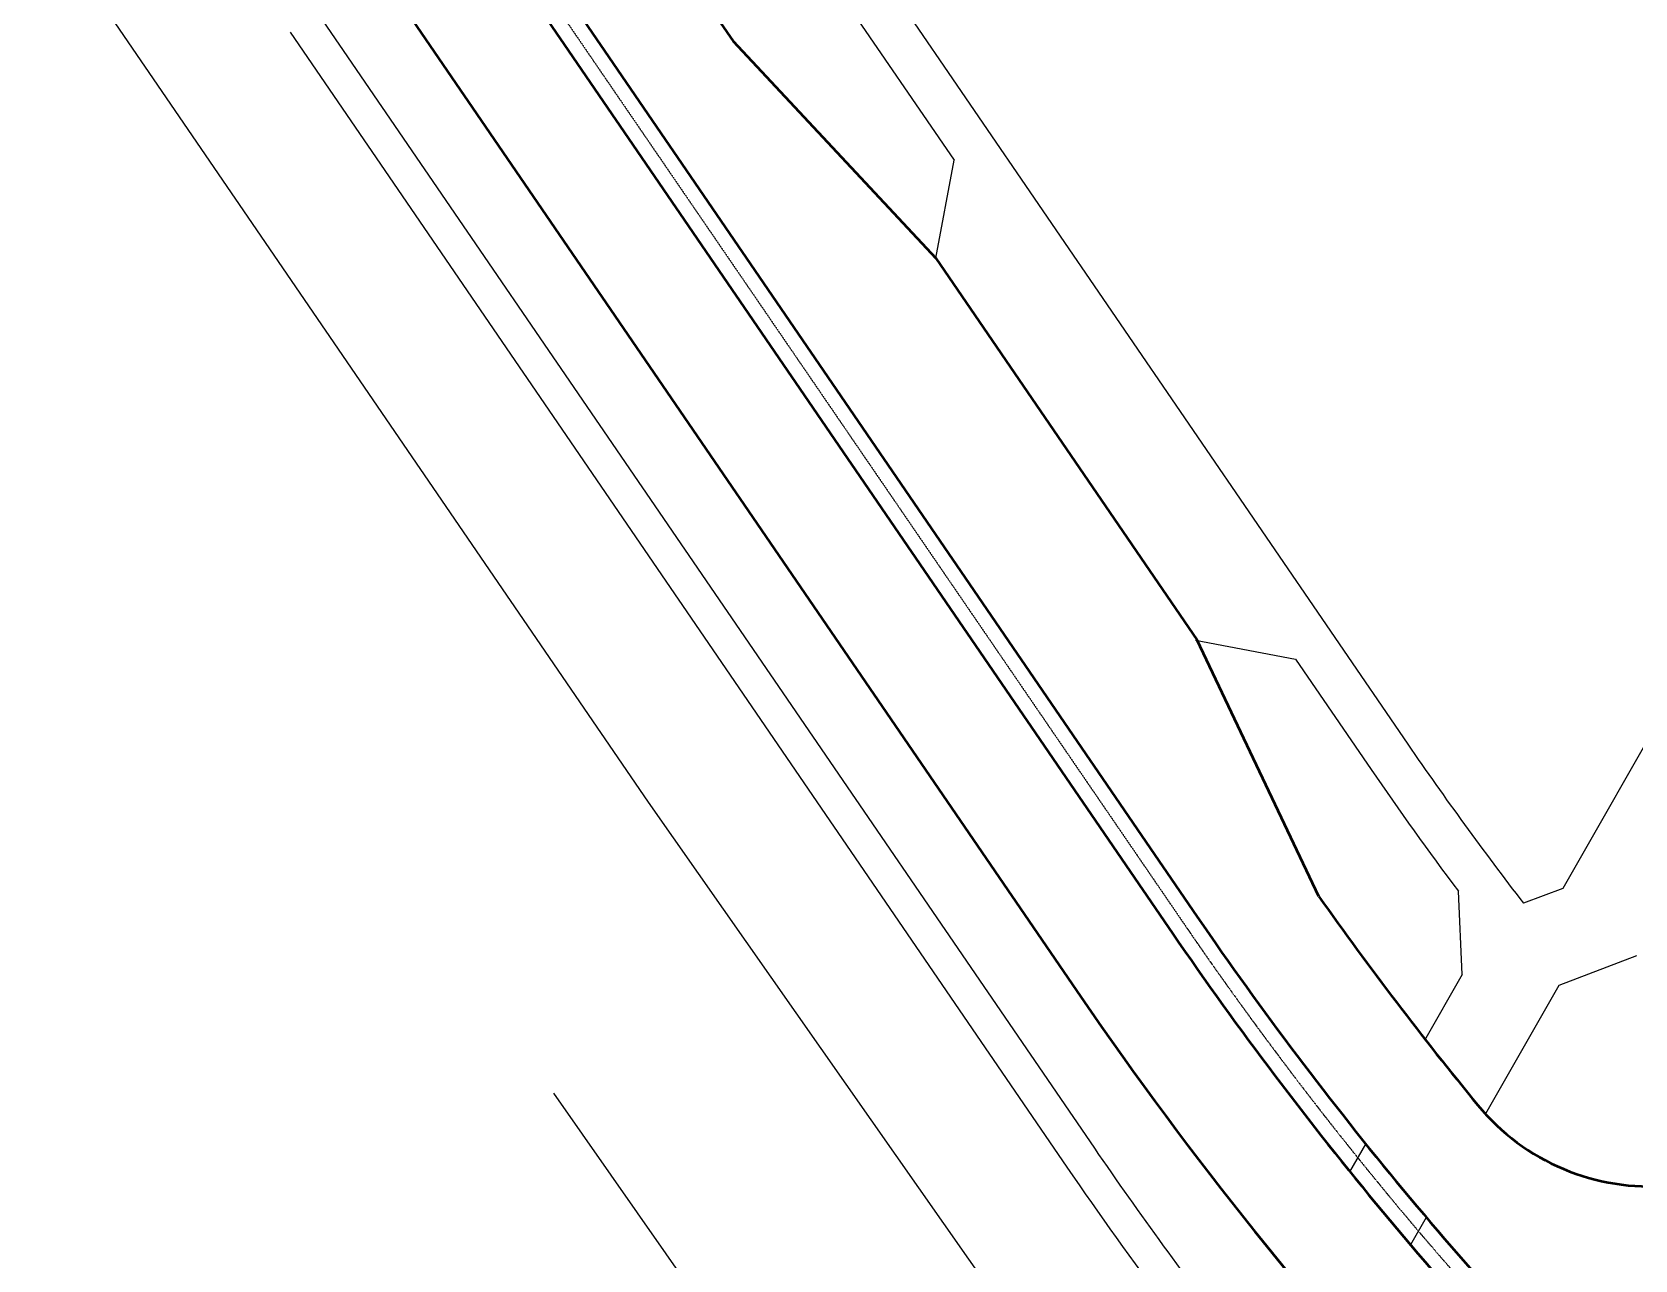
# Model space of a CAD drawing. Header units: millimetres. Extents: x 85680 to 1644304, y -104706 to 909689.
# Drawn here: x 1049340 to 1157195, y 122145 to 204712 of the extents above; entities that cross this region are included whole.
import ezdxf

# ---------------------------------------------------------------- set-up
doc = ezdxf.new("R2010")
doc.units = ezdxf.units.MM
doc.linetypes.add('DASHED', pattern=[5.5, 4, -1.5])
for name, color, linetype in [('axes', 40, 'DASHED'), ('new building', 7, 'Continuous'), ('urban planing', 243, 'Continuous')]:
    doc.layers.add(name, color=color, linetype=linetype)
doc.layers.add('street', color=7, linetype='Continuous', lineweight=50)
doc.layers.add('zoning', color=32, linetype='Continuous', lineweight=100)

msp = doc.modelspace()

# ---------------------------------------------------------------- hatches: boundary and pattern name
at = {"layer": 'zoning'}
msp.add_hatch(color=20, dxfattribs=at).paths.add_polyline_path([(1112037, 200452), (1112037, 200452), (1112040, 200455), (1112037, 200452)])

# ---------------------------------------------------------------- linework, layer by layer
at = {"layer": 'axes', "ltscale": 0.0001}
msp.add_line((1079750, 213530, 0), (1126921, 144646, 0), dxfattribs=at)
msp.add_arc((1333192, 285898, 0), 250000, 214.40281, 239.87071, dxfattribs=at)
at = {"layer": 'new building'}
for p, q in [((1030119, 241543, 0), (1090800, 152929, 0)), ((1090800, 152929, 0), (1133413, 92166, 0)), ((1084419, 133350, 0), (1123793, 77205, 0)), ((1084419, 133349, 0), (1123793, 77204, 0))]:
    msp.add_line(p, q, dxfattribs=at)
at = {"layer": 'street'}
for p, q in [((1086792, 218290, 0), (1096510, 204100, 0)), ((1080579, 214090, 0), (1127746, 145211, 0)), ((1078922, 212970, 0), (1126096, 144081, 0)), ((1072708, 208770, 0), (1119908, 139844, 0)), ((1096510, 204100, 0), (1110144, 189500, 0)), ((1110144, 189500, 0), (1127732, 163816, 0)), ((1135929, 146580, 0), (1127732, 163816, 0))]:
    msp.add_line(p, q, dxfattribs=at)
for centre, radius, start, end in [((1333192, 285898, 0), 241500, 215.23182, 219.41553), ((1333192, 285898, 0), 249000, 214.40281, 224.98641), ((1333192, 285898, 0), 251000, 214.40281, 225.11108), ((1333192, 285898, 0), 258500, 214.40281, 223.12232), ((1158207, 142084, 0), 15000, 219.41553, 330.26478)]:
    msp.add_arc(centre, radius, start, end, dxfattribs=at)
at = {"layer": 'urban planing'}
for p, q in [((1095699, 224310, 0), (1141914, 156822, 0)), ((1093213, 222630, 0), (1111379, 196103, 0)), ((1068565, 205971, 0), (1120824, 129656, 0)), ((1066700, 204711, 0), (1118968, 128385, 0)), ((1184347, 203169, 0), (1152336, 147128, 0)), ((1110144, 189500, 0), (1111379, 196103, 0)), ((1127624, 163810, 0), (1134355, 162551, 0)), ((1134355, 162551, 0), (1139439, 155127, 0)), ((1145570, 141331, 0), (1145315, 146933, 0)), ((1152336, 147128, 0), (1149699, 146127, 0)), ((1145570, 141331, 0), (1143044, 136909, 0)), ((1139057, 129929, 0), (1137997, 128073, 0))]:
    msp.add_line(p, q, dxfattribs=at)
at = {"layer": 'urban planing', "elevation": 0}
for points in [[(1157308, 142598), (1152066, 140608), (1147132, 131968)], [(1143154, 125005), (1142099, 123158)]]:
    msp.add_lwpolyline(points, dxfattribs=at)
at = {"layer": 'urban planing'}
for centre, radius, end in [((1331684, 286773, 0), 230000, 217.69856), ((1331684, 286773, 0), 233000, 216.88243), ((1341741, 280937, 0), 267750, 217.83845), ((1341741, 280937, 0), 270000, 219.31714)]:
    msp.add_arc(centre, radius, 214.40281, end, dxfattribs=at)

doc.saveas('drawing.dxf')
